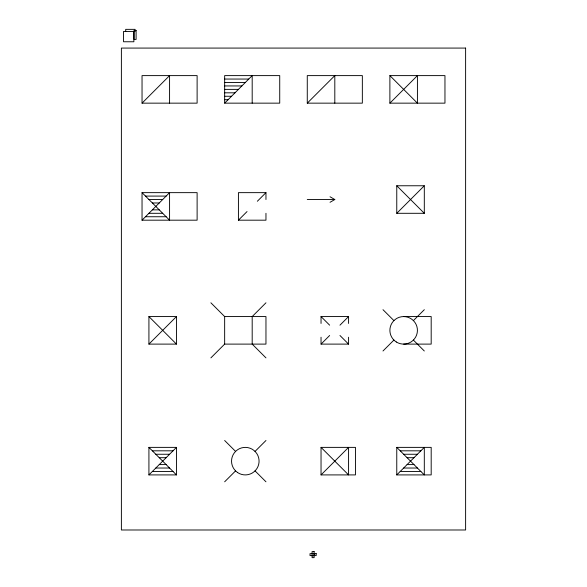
<?xml version="1.0" encoding="UTF-8"?>
<svg xmlns="http://www.w3.org/2000/svg" width="587" height="587" viewBox="0 0 587 587"><rect width="100%" height="100%" fill="white"/><g stroke="black" fill="none" stroke-linecap="round" stroke-linejoin="round"><path stroke-width="0.88" d="M142.039 103.151L197.115 103.151L197.115 75.613L142.039 75.613L142.039 103.151L169.577 75.613L169.577 103.151M224.652 103.151L279.728 103.151L279.728 75.613L224.652 75.613L224.652 103.151L252.19 75.613L252.19 103.151M142.039 220.184L169.577 192.646L169.577 220.184L142.039 192.646L142.039 220.184L197.115 220.184L197.115 192.646L142.039 192.646M307.272 103.151L362.348 103.151L362.348 75.613L307.272 75.613L307.272 103.151L334.81 75.613L334.81 103.151M265.962 199.529L265.962 192.646L238.425 192.646L238.425 220.184L247.032 211.577M257.355 201.253L265.962 192.646M148.922 344.107L176.46 316.569L148.922 316.569L148.922 344.107L176.46 344.107L176.46 316.569M389.885 103.151L417.423 75.613L417.423 103.151L389.885 75.613L389.885 103.151L444.961 103.151L444.961 75.613L389.885 75.613M210.887 357.879L224.652 344.107L265.962 344.107L265.962 316.569L224.652 316.569L210.887 302.797M265.962 302.797L252.19 316.569L252.19 344.107L265.962 357.879M396.768 213.301L424.306 185.763L424.306 213.301L396.768 213.301L396.768 185.763L424.306 185.763M148.922 474.912L176.46 447.375L148.922 447.375L148.922 474.912L176.46 474.912L176.46 447.375M321.038 337.224L321.038 344.107L329.645 335.5M339.968 325.176L348.575 316.569L348.575 323.452M224.652 481.795L235.57 470.884M255.044 451.41L265.962 440.492M382.995 350.989L393.914 340.071M413.387 320.605L424.306 309.687M321.038 474.912L348.575 447.375L348.575 474.912L321.038 447.375L321.038 474.912L355.458 474.912L355.458 447.375L321.038 447.375M396.768 474.912L424.306 447.375L424.306 474.912L396.768 447.375L396.768 474.912L431.188 474.912L431.188 447.375L396.768 447.375M330.041 202.288L334.81 199.529L330.041 196.777M224.652 79.054L248.749 79.054M224.652 82.496L245.307 82.496M224.652 85.937L241.866 85.937M224.652 89.378L238.425 89.378M224.652 92.819L234.983 92.819M224.652 96.261L231.542 96.261M224.652 99.709L228.094 99.709M145.481 196.087L166.136 196.087M148.922 199.529L162.694 199.529M307.272 199.529L334.81 199.529M152.371 202.977L159.253 202.977M152.371 209.86L159.253 209.86M148.922 213.301L162.694 213.301M145.481 216.742L166.136 216.742M238.425 220.184L265.962 220.184L265.962 213.301M321.038 323.452L321.038 316.569L348.575 316.569M403.651 316.569L431.188 316.569L431.188 344.107L403.651 344.107M321.038 344.107L348.575 344.107L348.575 337.224M152.371 450.816L173.018 450.816M400.209 450.816L420.864 450.816M155.812 454.257L169.577 454.257M403.651 454.257L417.423 454.257M159.253 457.699L166.136 457.699M407.092 457.699L413.982 457.699M159.253 464.588L166.136 464.588M407.092 464.588L413.982 464.588M155.812 468.03L169.577 468.03M403.651 468.03L417.423 468.03M152.371 471.471L173.018 471.471M400.209 471.471L420.864 471.471M312.086 553.519L314.111 553.519M312.086 555.713L314.111 555.713M396.768 185.763L424.306 213.301M382.995 309.687L393.914 320.605M413.387 340.071L424.306 350.989M321.038 316.569L329.645 325.176M339.968 335.5L348.575 344.107M148.922 316.569L176.46 344.107M224.652 440.492L235.57 451.41M255.044 470.884L265.962 481.795M148.922 447.375L176.46 474.912M314.148 553.644L314.148 555.588M224.652 316.569L224.652 344.107M133.873 31.441L133.873 41.765L123.541 41.765L123.541 31.441L135.069 31.412L135.069 29.35L125.706 29.35L125.706 31.412M136.096 30.385L134.034 30.385L134.034 39.424L136.096 39.424L136.096 30.385M465.616 48.075L121.384 48.075L121.384 529.988L465.616 529.988L465.616 48.075M314.111 551.582L312.086 551.582L312.086 557.65L314.111 557.65L314.111 551.582M316.18 553.644L310.017 553.644L310.017 555.588L316.18 555.588L316.18 553.644M237.588 472.55A13.772 13.772 0 0 0 259.043 462.123A13.772 13.772 0 0 0 239.291 448.762A13.772 13.772 0 0 0 237.588 472.55M396.335 342.001A13.772 13.772 0 0 0 417.416 330.841A13.772 13.772 0 0 0 397.208 318.169A13.772 13.772 0 0 0 396.335 342.001"/></g></svg>
